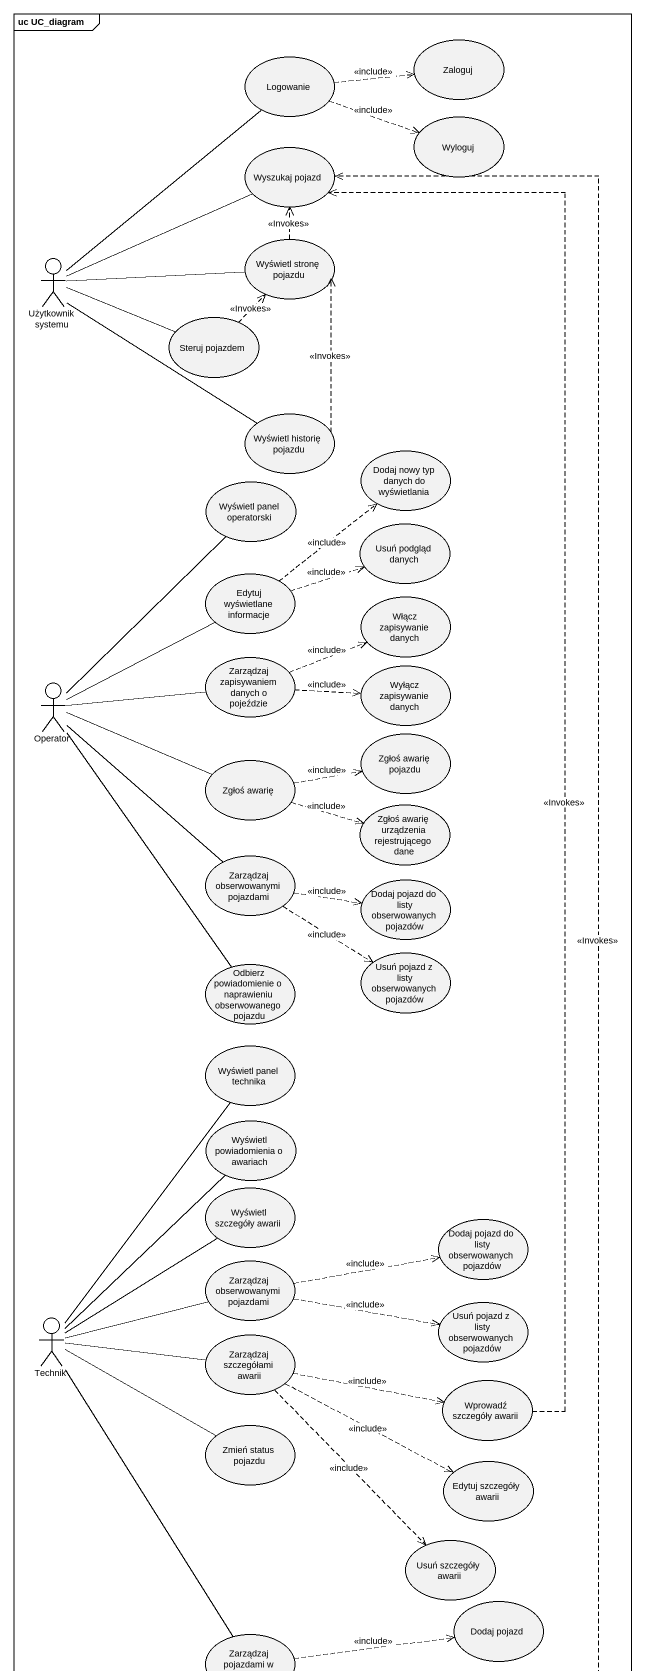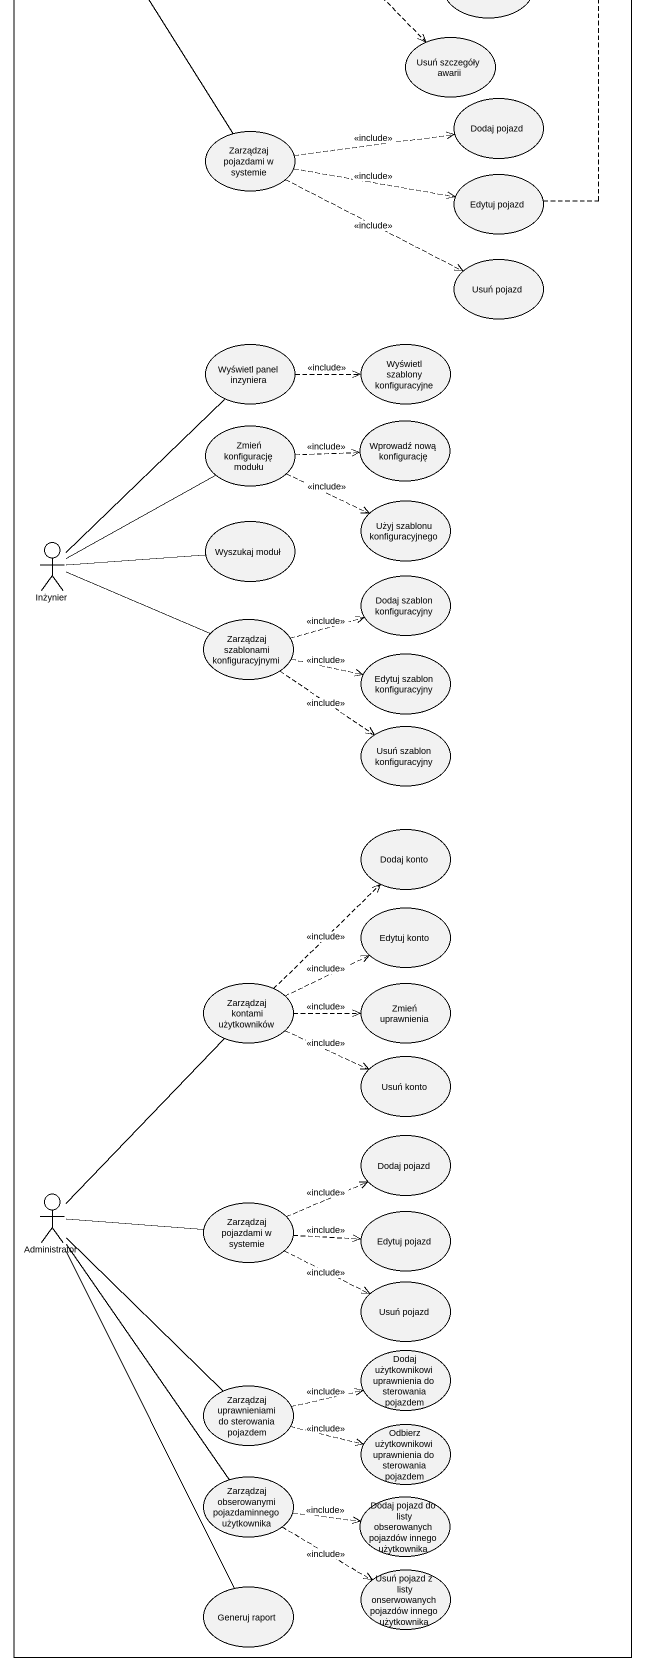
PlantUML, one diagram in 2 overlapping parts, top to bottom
@startuml
mainframe uc UC_diagram
usecase Zaloguj
usecase Logowanie
usecase Wyloguj
usecase "Wyszukaj pojazd" as Wyszukaj_pojazd
actor "Użytkownik systemu" as Użytkownik_systemu
usecase "Wyświetl stronę pojazdu" as Wyświetl_stronę_pojazdu
usecase "Steruj pojazdem" as Steruj_pojazdem
usecase "Wyświetl historię pojazdu" as Wyświetl_historię_pojazdu
usecase "Dodaj nowy typ danych do wyświetlania" as Dodaj_nowy_typ_danych_do
usecase "Wyświetl panel operatorski" as Wyświetl_panel_operatorski
usecase "Usuń podgląd danych" as Usuń_podgląd_danych
usecase "Edytuj wyświetlane informacje" as Edytuj_wyświetlane
usecase "Włącz zapisywanie danych" as Włącz_zapisywanie_danych
usecase "Zarządzaj zapisywaniem danych o pojeździe" as Zarządzaj_zapisywaniem
actor Operator
usecase "Wyłącz zapisywanie danych" as Wyłącz_zapisywanie_danych
usecase "Zgłoś awarię pojazdu" as Zgłoś_awarię_pojazdu
usecase "Zgłoś awarię" as Zgłoś_awarię
usecase "Zgłoś awarię urządzenia rejestrującego dane" as Zgłoś_awarię_urządzenia
usecase "Zarządzaj obserwowanymi pojazdami" as Zarządzaj_obserwowanymi
usecase "Dodaj pojazd do listy obserwowanych pojazdów" as Dodaj_pojazd_do_listy
usecase "Odbierz powiadomienie o naprawieniu obserwowanego pojazdu" as Odbierz_powiadomienie_o
usecase "Usuń pojazd z listy obserwowanych pojazdów" as Usuń_pojazd_z_listy
usecase "Wyświetl panel technika" as Wyświetl_panel_technika
usecase "Wyświetl powiadomienia o awariach" as Wyświetl_powiadomienia_o
usecase "Wyświetl szczegóły awarii" as Wyświetl_szczegóły_awarii
usecase "Dodaj pojazd do listy obserwowanych pojazdów" as Dodaj_pojazd_do_listy_2
usecase "Zarządzaj obserwowanymi pojazdami" as Zarządzaj_obserwowanymi_2
actor Technik
usecase "Usuń pojazd z listy obserwowanych pojazdów" as Usuń_pojazd_z_listy_2
usecase "Zarządzaj szczegółami awarii" as Zarządzaj_szczegółami_awarii
usecase "Wprowadź szczegóły awarii" as Wprowadź_szczegóły_awarii
usecase "Zmień status pojazdu" as Zmień_status_pojazdu
usecase "Edytuj szczegóły awarii" as Edytuj_szczegóły_awarii
usecase "Usuń szczegóły awarii" as Usuń_szczegóły_awarii
usecase "Dodaj pojazd" as Dodaj_pojazd
usecase "Zarządzaj pojazdami w systemie" as Zarządzaj_pojazdami_w
usecase "Edytuj pojazd" as Edytuj_pojazd
usecase "Usuń pojazd" as Usuń_pojazd
usecase "Wyświetl panel inzyniera" as Wyświetl_panel_inzyniera
usecase "Wyświetl szablony konfiguracyjne" as Wyświetl_szablony
usecase "Zmień konfigurację modułu" as Zmień_konfigurację_modułu
usecase "Wprowadź nową konfigurację" as Wprowadź_nową_konfigurację
usecase "Użyj szablonu konfiguracyjnego" as Użyj_szablonu
actor Inżynier
usecase "Wyszukaj moduł" as Wyszukaj_moduł
usecase "Dodaj szablon konfiguracyjny" as Dodaj_szablon_konfiguracyjny
usecase "Zarządzaj szablonami konfiguracyjnymi" as Zarządzaj_szablonami
usecase "Edytuj szablon konfiguracyjny" as Edytuj_szablon
usecase "Usuń szablon konfiguracyjny" as Usuń_szablon_konfiguracyjny
usecase "Dodaj konto" as Dodaj_konto
usecase "Edytuj konto" as Edytuj_konto
usecase "Zarządzaj kontami użytkowników" as Zarządzaj_kontami
usecase "Zmień uprawnienia" as Zmień_uprawnienia
usecase "Usuń konto" as Usuń_konto
usecase "Dodaj pojazd" as Dodaj_pojazd_2
actor Administrator
usecase "Zarządzaj pojazdami w systemie" as Zarządzaj_pojazdami_w_2
usecase "Edytuj pojazd" as Edytuj_pojazd_2
usecase "Usuń pojazd" as Usuń_pojazd_2
usecase "Dodaj użytkownikowi uprawnienia do sterowania pojazdem" as Dodaj_użytkownikowi
usecase "Zarządzaj uprawnieniami do sterowania pojazdem" as Zarządzaj_uprawnieniami_do
usecase "Odbierz użytkownikowi uprawnienia do sterowania pojazdem" as Odbierz_użytkownikowi
usecase "Zarządzaj obserowanymi pojazdaminnego użytkownika" as Zarządzaj_obserowanymi
usecase "Dodaj pojazd do listy obserowanych pojazdów innego użytkownika" as Dodaj_pojazd_do_listy_3
usecase "Generuj raport" as Generuj_raport
usecase "Usuń pojazd z listy onserwowanych pojazdów innego użytkownika" as Usuń_pojazd_z_listy_3
Logowanie .right.> Zaloguj : <<include>>
Logowanie .right.> Wyloguj : <<include>>
Użytkownik_systemu -up- Logowanie
Użytkownik_systemu -right- Wyszukaj_pojazd
Użytkownik_systemu -right- Wyświetl_stronę_pojazdu
Użytkownik_systemu -right- Steruj_pojazdem
Użytkownik_systemu -- Wyświetl_historię_pojazdu
Wyświetl_stronę_pojazdu .up.> Wyszukaj_pojazd : <<Invokes>>
Steruj_pojazdem .up.> Wyświetl_stronę_pojazdu : <<Invokes>>
Wyświetl_historię_pojazdu .up.> Wyświetl_stronę_pojazdu : <<Invokes>>
Edytuj_wyświetlane .up.> Dodaj_nowy_typ_danych_do : <<include>>
Edytuj_wyświetlane .right.> Usuń_podgląd_danych : <<include>>
Zarządzaj_zapisywaniem .right.> Włącz_zapisywanie_danych : <<include>>
Zarządzaj_zapisywaniem .right.> Wyłącz_zapisywanie_danych : <<include>>
Operator -up- Wyświetl_panel_operatorski
Operator -right- Edytuj_wyświetlane
Operator -right- Zarządzaj_zapisywaniem
Operator -right- Zgłoś_awarię
Operator -- Zarządzaj_obserwowanymi
Operator -- Odbierz_powiadomienie_o
Zgłoś_awarię .right.> Zgłoś_awarię_pojazdu : <<include>>
Zgłoś_awarię .right.> Zgłoś_awarię_urządzenia : <<include>>
Zarządzaj_obserwowanymi .right.> Dodaj_pojazd_do_listy : <<include>>
Zarządzaj_obserwowanymi ..> Usuń_pojazd_z_listy : <<include>>
Zarządzaj_obserwowanymi_2 .right.> Dodaj_pojazd_do_listy_2 : <<include>>
Zarządzaj_obserwowanymi_2 .right.> Usuń_pojazd_z_listy_2 : <<include>>
Technik -up- Wyświetl_panel_technika
Technik -up- Wyświetl_powiadomienia_o
Technik -up- Wyświetl_szczegóły_awarii
Technik -right- Zarządzaj_obserwowanymi_2
Technik -right- Zarządzaj_szczegółami_awarii
Technik -right- Zmień_status_pojazdu
Technik -- Zarządzaj_pojazdami_w
Zarządzaj_szczegółami_awarii .right.> Wprowadź_szczegóły_awarii : <<include>>
Zarządzaj_szczegółami_awarii .right.> Edytuj_szczegóły_awarii : <<include>>
Zarządzaj_szczegółami_awarii ..> Usuń_szczegóły_awarii : <<include>>
Wprowadź_szczegóły_awarii .up.> Wyszukaj_pojazd : <<Invokes>>
Zarządzaj_pojazdami_w .right.> Dodaj_pojazd : <<include>>
Zarządzaj_pojazdami_w .right.> Edytuj_pojazd : <<include>>
Zarządzaj_pojazdami_w .right.> Usuń_pojazd : <<include>>
Edytuj_pojazd .up.> Wyszukaj_pojazd : <<Invokes>>
Wyświetl_panel_inzyniera .right.> Wyświetl_szablony : <<include>>
Zmień_konfigurację_modułu .right.> Wprowadź_nową_konfigurację : <<include>>
Zmień_konfigurację_modułu .right.> Użyj_szablonu : <<include>>
Inżynier -up- Wyświetl_panel_inzyniera
Inżynier -up- Zmień_konfigurację_modułu
Inżynier -right- Wyszukaj_moduł
Inżynier -right- Zarządzaj_szablonami
Zarządzaj_szablonami .right.> Dodaj_szablon_konfiguracyjny : <<include>>
Zarządzaj_szablonami .right.> Edytuj_szablon : <<include>>
Zarządzaj_szablonami ..> Usuń_szablon_konfiguracyjny : <<include>>
Zarządzaj_kontami .up.> Dodaj_konto : <<include>>
Zarządzaj_kontami .right.> Edytuj_konto : <<include>>
Zarządzaj_kontami .right.> Zmień_uprawnienia : <<include>>
Zarządzaj_kontami .right.> Usuń_konto : <<include>>
Administrator -up- Zarządzaj_kontami
Administrator -right- Zarządzaj_pojazdami_w_2
Administrator -- Zarządzaj_uprawnieniami_do
Administrator -- Zarządzaj_obserowanymi
Administrator -- Generuj_raport
Zarządzaj_pojazdami_w_2 .right.> Dodaj_pojazd_2 : <<include>>
Zarządzaj_pojazdami_w_2 .right.> Edytuj_pojazd_2 : <<include>>
Zarządzaj_pojazdami_w_2 .right.> Usuń_pojazd_2 : <<include>>
Zarządzaj_uprawnieniami_do .right.> Dodaj_użytkownikowi : <<include>>
Zarządzaj_uprawnieniami_do .right.> Odbierz_użytkownikowi : <<include>>
Zarządzaj_obserowanymi .right.> Dodaj_pojazd_do_listy_3 : <<include>>
Zarządzaj_obserowanymi .right.> Usuń_pojazd_z_listy_3 : <<include>>
@enduml
